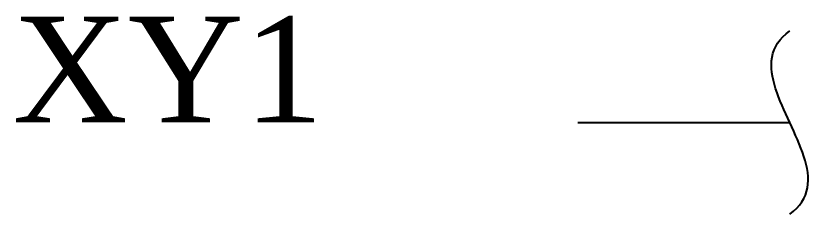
# Model space of a CAD drawing. Header units: metres. Extents: x 5 to 509, y -1 to 159.
# Drawn here: x 5.1 to 27.52, y 48.4 to 54.02 of the extents above; entities that cross this region are included whole.
import ezdxf

# ---------------------------------------------------------------- set-up
doc = ezdxf.new("R2010")
doc.units = ezdxf.units.M
for name, color, linetype in [('BASE', 8, 'Continuous'), ('TEXT', 7, 'Continuous'), ('WAVE', 7, 'Continuous')]:
    doc.layers.add(name, color=color, linetype=linetype)
doc.styles.add('TNR', font='Times New Roman.ttf')

msp = doc.modelspace()

# ---------------------------------------------------------------- linework, layer by layer
at = {"layer": 'BASE'}
msp.add_line((21, 51), (27, 51), dxfattribs=at)
at = {"layer": 'WAVE'}
msp.add_lwpolyline([(27, 48.4), (27.106, 48.483), (27.198, 48.569), (27.277, 48.658), (27.344, 48.751), (27.399, 48.846), (27.443, 48.943), (27.476, 49.044), (27.5, 49.146), (27.514, 49.251), (27.52, 49.358), (27.517, 49.467), (27.506, 49.578), (27.489, 49.691), (27.465, 49.805), (27.435, 49.92), (27.4, 50.037), (27.36, 50.155), (27.316, 50.274), (27.269, 50.394), (27.219, 50.514), (27.166, 50.635), (27.112, 50.756), (27.056, 50.878), (27, 51), (26.944, 51.122), (26.888, 51.244), (26.834, 51.365), (26.781, 51.486), (26.731, 51.606), (26.684, 51.726), (26.64, 51.845), (26.6, 51.963), (26.565, 52.08), (26.535, 52.195), (26.511, 52.309), (26.494, 52.422), (26.483, 52.533), (26.48, 52.642), (26.486, 52.749), (26.5, 52.854), (26.524, 52.956), (26.557, 53.057), (26.601, 53.154), (26.656, 53.249), (26.723, 53.342), (26.802, 53.431), (26.894, 53.517), (27, 53.6)], dxfattribs=at)

# ---------------------------------------------------------------- texts
at = {"layer": 'TEXT', "style": 'TNR'}
msp.add_text('XY1', height=3, dxfattribs=at).set_placement((5, 51))

doc.saveas('drawing.dxf')
